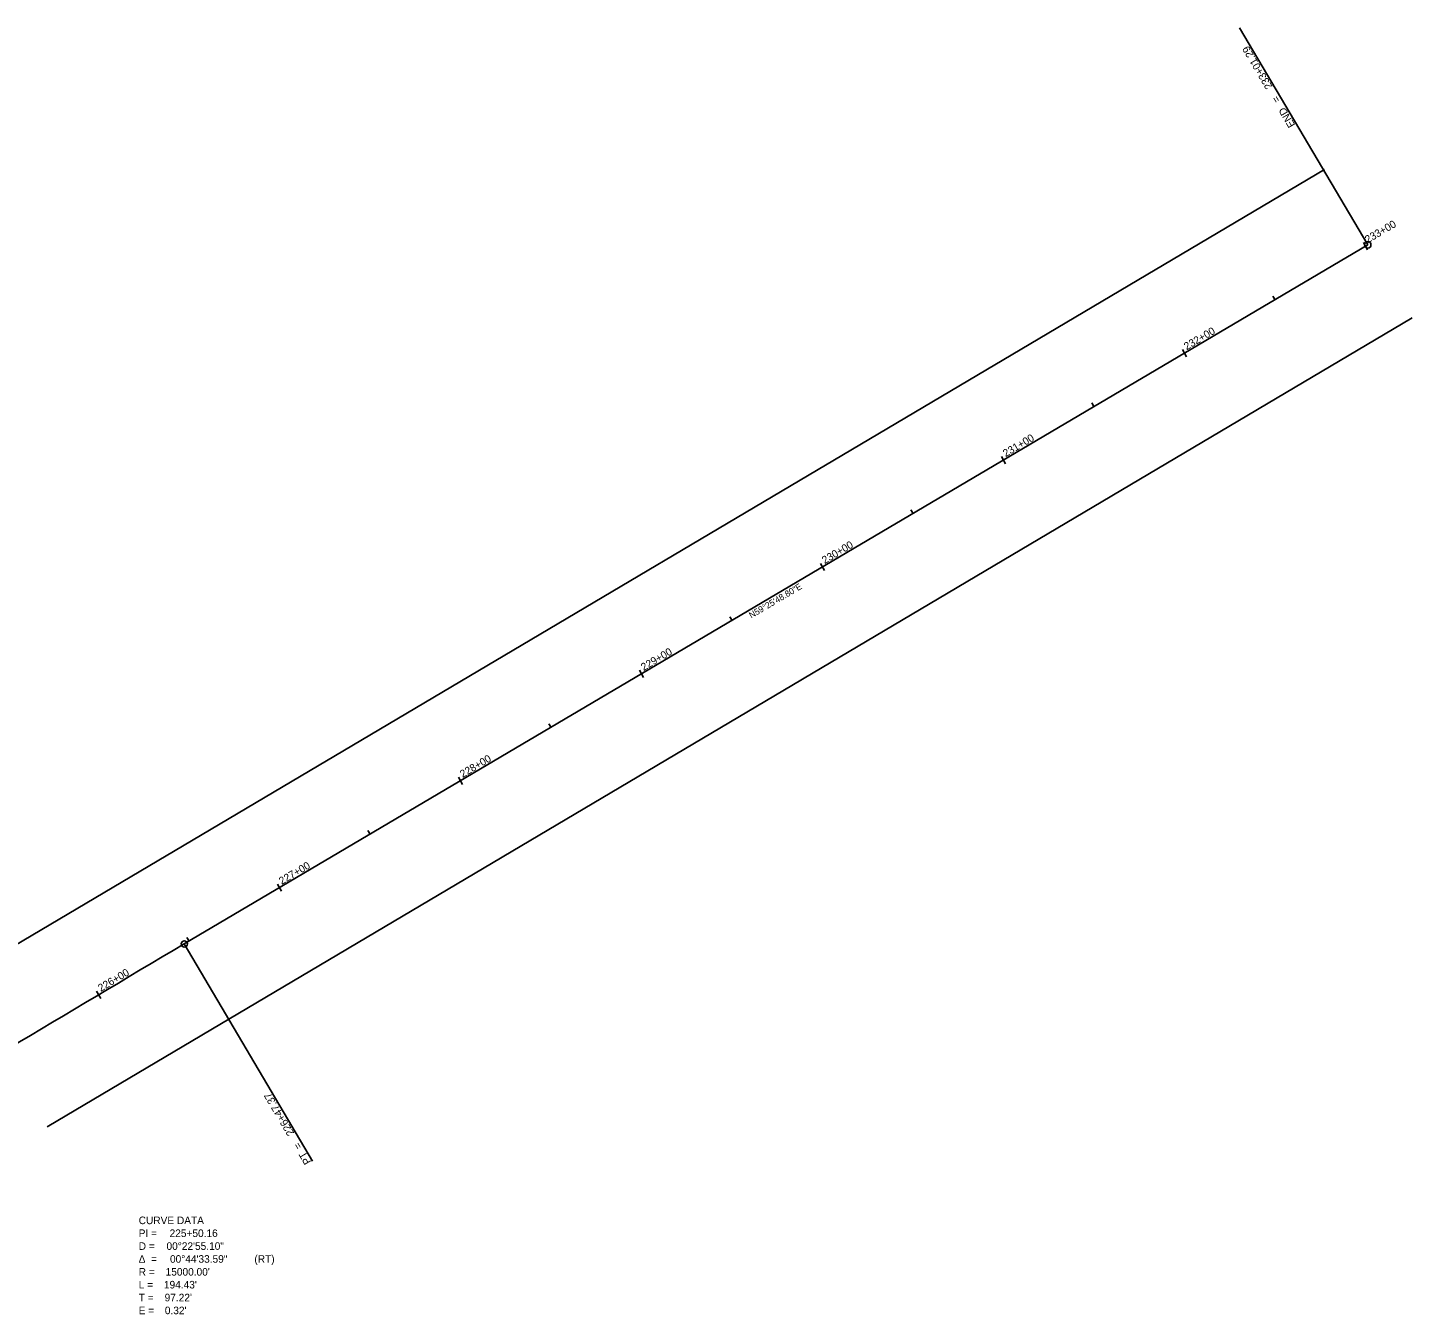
# Model space of a CAD drawing. Extents: x 1728025 to 1729070, y 479747 to 480532.
# Drawn here: x 1728411 to 1729070, y 479920 to 480532 of the extents above; entities that cross this region are included whole.
import ezdxf

# ---------------------------------------------------------------- set-up
doc = ezdxf.new("R2010")
doc.units = 0
for name, color, linetype in [('Default', 7, 'Continuous'), ('S_Drainage_CB', 7, 'Continuous'), ('S_Ground_SpotElevation', 7, 'Continuous'), ('S_Terrain_Boundary', 7, 'Continuous'), ('S_Terrain_Voids', 7, 'Continuous'), ('S_Traffic_Sign_SinglePost', 7, 'Continuous')]:
    doc.layers.add(name, color=color, linetype=linetype)

msp = doc.modelspace()

# ---------------------------------------------------------------- linework, layer by layer
at = {"layer": 'Default'}
for p, q in [((1729027.98, 480464.41), (1728354.04, 480065.19)), ((1729069.78, 480393.86), (1728420.29, 480009.13))]:
    msp.add_line(p, q, dxfattribs=at)
at = {"layer": 'S_Terrain_Boundary'}
msp.add_line((1728485.59, 480096.06), (1729048.61, 480428.63), dxfattribs=at)
msp.add_arc((1736114.4, 467180.9), 15000, 120.569778, 121.312443, dxfattribs=at)
at = {"layer": 'S_Terrain_Voids'}
for p, q in [((1729046.48, 480429.7), (1729048.52, 480426.26)), ((1729004.46, 480402.54), (1729003.43, 480404.27)), ((1728960.38, 480378.85), (1728962.42, 480375.4)), ((1728918.35, 480351.69), (1728917.33, 480353.42)), ((1728874.28, 480327.99), (1728876.32, 480324.54)), ((1728832.25, 480300.83), (1728831.23, 480302.56)), ((1728788.18, 480277.13), (1728790.21, 480273.68)), ((1728746.15, 480249.97), (1728745.13, 480251.7)), ((1728702.08, 480226.27), (1728704.11, 480222.83)), ((1728660.05, 480199.11), (1728659.03, 480200.84)), ((1728615.98, 480175.41), (1728618.01, 480171.97)), ((1728573.95, 480148.25), (1728572.93, 480149.98)), ((1728529.88, 480124.55), (1728531.91, 480121.11)), ((1728487.85, 480097.39), (1728486.83, 480099.12)), ((1728443.81, 480073.63), (1728445.85, 480070.19))]:
    msp.add_line(p, q, dxfattribs=at)
at = {"layer": 'S_Traffic_Sign_SinglePost'}
for p, q in [((1729048.61, 480428.63), (1728987.58, 480531.95)), ((1728987.58, 480531.95), (1728987.58, 480531.95)), ((1729048.61, 480428.63), (1729048.61, 480428.63)), ((1728485.59, 480096.06), (1728485.59, 480096.06)), ((1728485.59, 480096.06), (1728546.62, 479992.73)), ((1728546.62, 479992.73), (1728546.62, 479992.73))]:
    msp.add_line(p, q, dxfattribs=at)
for centre in [(1729048.61, 480428.63), (1728485.59, 480096.06)]:
    msp.add_circle(centre, 1.5, dxfattribs=at)

# ---------------------------------------------------------------- texts
at = {"layer": 'S_Drainage_CB'}
for s, p in [('CURVE DATA', (1728463.91, 479962.77)), ('PI = ', (1728463.91, 479956.65)), ('225+50.16', (1728478.61, 479956.65)), ('D = ', (1728463.91, 479950.53)), ('00°22\'55.10"', (1728477.14, 479950.53)), ('Δ  = ', (1728463.91, 479944.41)), ('00°44\'33.59"', (1728478.79, 479944.41)), (' (RT)', (1728517.6, 479944.41)), ('R = ', (1728463.91, 479938.29)), ("15000.00'", (1728476.71, 479938.29)), ('L = ', (1728463.91, 479932.17)), ("194.43'", (1728475.91, 479932.17)), ('T = ', (1728463.91, 479926.05)), ("97.22'", (1728476.25, 479926.05)), ('E = ', (1728463.91, 479919.93)), ("0.32'", (1728476.34, 479919.93))]:
    msp.add_text(s, height=3.6, dxfattribs=at).set_placement(p)
at = {"layer": 'S_Ground_SpotElevation'}
msp.add_text('N59°25\'48.80"E', height=3, rotation=30.56978, dxfattribs=at).set_placement((1728755.32, 480250.85))
at = {"layer": 'S_Terrain_Voids'}
for s, rotation, p in [('233+00', 30.56978, (1729048.54, 480429.28)), ('232+00', 30.56978, (1728962.44, 480378.42)), ('231+00', 30.56978, (1728876.34, 480327.57)), ('230+00', 30.56978, (1728790.24, 480276.71)), ('229+00', 30.56978, (1728704.14, 480225.85)), ('228+00', 30.56978, (1728618.04, 480174.99)), ('227+00', 30.56978, (1728531.94, 480124.13)), ('226+00', 30.75073, (1728445.87, 480073.21))]:
    msp.add_text(s, height=3.6, rotation=rotation, dxfattribs=at).set_placement(p)
at = {"layer": 'S_Traffic_Sign_SinglePost'}
for s, p in [('233+01.29', (1729003.42, 480503.96)), (' = ', (1729007.89, 480496.39)), ('END', (1729014.21, 480485.7)), ('226+47.37', (1728538.05, 480006.06)), (' = ', (1728542.52, 479998.49)), ('PT', (1728546.1, 479992.43))]:
    msp.add_text(s, height=3.6, rotation=120.56978, dxfattribs=at).set_placement(p)

doc.saveas('drawing.dxf')
